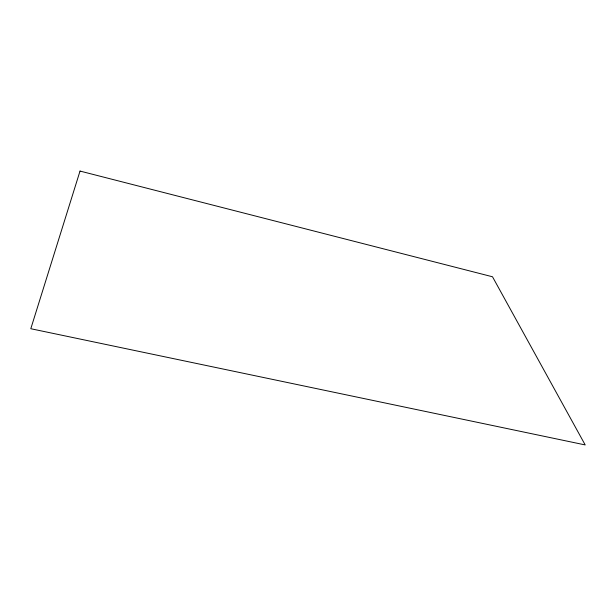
<?xml version="1.0" encoding="UTF-8"?>
<svg xmlns="http://www.w3.org/2000/svg" width="616" height="616" viewBox="0 0 616 616"><rect width="100%" height="100%" fill="white"/><g stroke="black" fill="none" stroke-linecap="round" stroke-linejoin="round"><path stroke-width="0.92" d="M80.026 171.071L30.8 328.721L585.2 444.929L492.507 276.776L80.026 171.071"/></g></svg>
